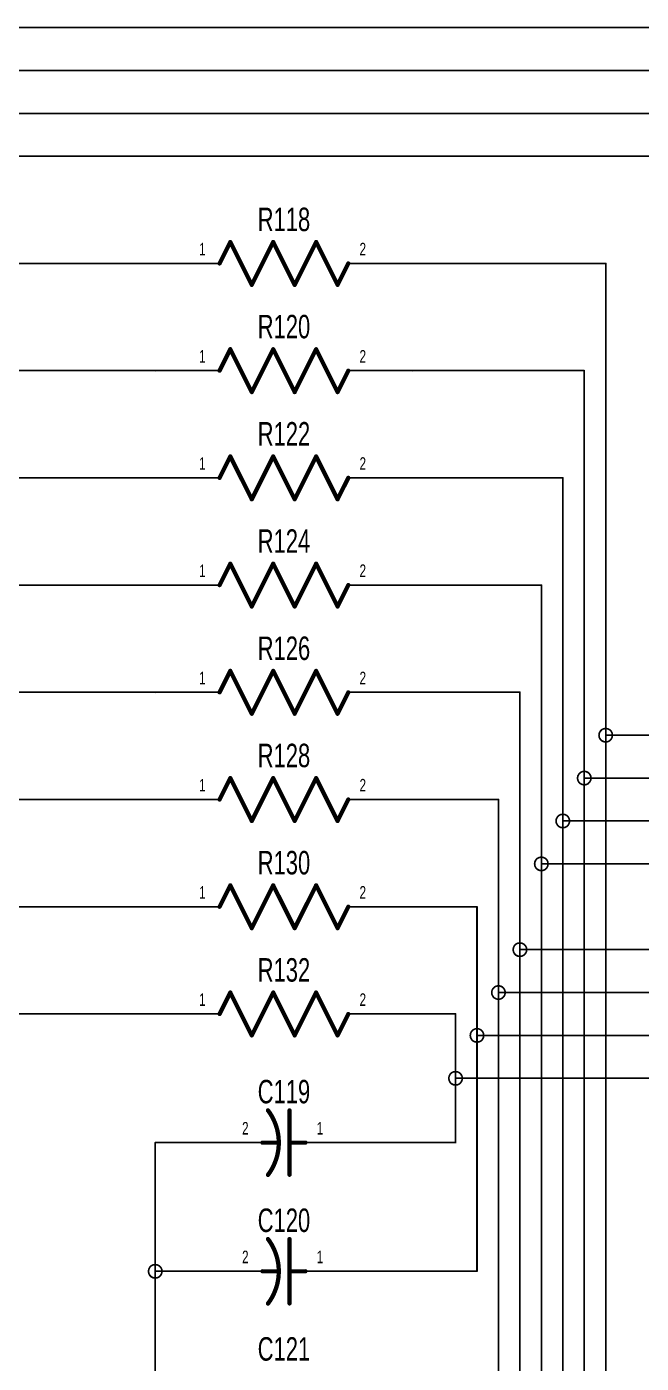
# Model space of a CAD drawing. Extents: x 0 to 23.8, y -0.1 to 21.2.
# Drawn here: x 8.45 to 9.883, y 12.445 to 15.561 of the extents above; entities that cross this region are included whole.
import ezdxf
from ezdxf.enums import TextEntityAlignment as Align

# ---------------------------------------------------------------- set-up
doc = ezdxf.new("R2010")
doc.units = 0
for name, color, linetype in [('Element', 253, 'CONTINUOUS'), ('Net', 50, 'CONTINUOUS'), ('Pin', 50, 'CONTINUOUS')]:
    doc.layers.add(name, color=color, linetype=linetype)

msp = doc.modelspace()

# ---------------------------------------------------------------- linework, layer by layer
at = {"layer": 'Element', "linetype": 'CONTINUOUS'}
for points, const_width in [([(8.9, 15.0091), (8.925, 15.0591)], 0.0098), ([(8.925, 15.0591), (8.975, 14.9591)], 0.0098), ([(8.975, 14.9591), (9.025, 15.0591)], 0.0098), ([(9.025, 15.0591), (9.075, 14.9591)], 0.0098), ([(9.075, 14.9591), (9.125, 15.0591)], 0.0098), ([(9.125, 15.0591), (9.175, 14.9591)], 0.0098), ([(9.175, 14.9591), (9.2, 15.0091)], 0.0098), ([(8.9, 14.7591), (8.925, 14.8091)], 0.0098), ([(8.925, 14.8091), (8.975, 14.7091)], 0.0098), ([(8.975, 14.7091), (9.025, 14.8091)], 0.0098), ([(9.025, 14.8091), (9.075, 14.7091)], 0.0098), ([(9.075, 14.7091), (9.125, 14.8091)], 0.0098), ([(9.125, 14.8091), (9.175, 14.7091)], 0.0098), ([(9.175, 14.7091), (9.2, 14.7591)], 0.0098), ([(8.9, 14.5091), (8.925, 14.5591)], 0.0098), ([(8.925, 14.5591), (8.975, 14.4591)], 0.0098), ([(8.975, 14.4591), (9.025, 14.5591)], 0.0098), ([(9.025, 14.5591), (9.075, 14.4591)], 0.0098), ([(9.075, 14.4591), (9.125, 14.5591)], 0.0098), ([(9.125, 14.5591), (9.175, 14.4591)], 0.0098), ([(9.175, 14.4591), (9.2, 14.5091)], 0.0098), ([(8.9, 14.2591), (8.925, 14.3091)], 0.0098), ([(8.925, 14.3091), (8.975, 14.2091)], 0.0098), ([(8.975, 14.2091), (9.025, 14.3091)], 0.0098), ([(9.025, 14.3091), (9.075, 14.2091)], 0.0098), ([(9.075, 14.2091), (9.125, 14.3091)], 0.0098), ([(9.125, 14.3091), (9.175, 14.2091)], 0.0098), ([(9.175, 14.2091), (9.2, 14.2591)], 0.0098), ([(8.9, 14.0091), (8.925, 14.0591)], 0.0098), ([(8.925, 14.0591), (8.975, 13.9591)], 0.0098), ([(8.975, 13.9591), (9.025, 14.0591)], 0.0098), ([(9.025, 14.0591), (9.075, 13.9591)], 0.0098), ([(9.075, 13.9591), (9.125, 14.0591)], 0.0098), ([(9.125, 14.0591), (9.175, 13.9591)], 0.0098), ([(9.175, 13.9591), (9.2, 14.0091)], 0.0098), ([(8.9, 13.7591), (8.925, 13.8091)], 0.0098), ([(8.925, 13.8091), (8.975, 13.7091)], 0.0098), ([(8.975, 13.7091), (9.025, 13.8091)], 0.0098), ([(9.025, 13.8091), (9.075, 13.7091)], 0.0098), ([(9.075, 13.7091), (9.125, 13.8091)], 0.0098), ([(9.125, 13.8091), (9.175, 13.7091)], 0.0098), ([(9.175, 13.7091), (9.2, 13.7591)], 0.0098), ([(8.9, 13.5091), (8.925, 13.5591)], 0.0098), ([(8.925, 13.5591), (8.975, 13.4591)], 0.0098), ([(8.975, 13.4591), (9.025, 13.5591)], 0.0098), ([(9.025, 13.5591), (9.075, 13.4591)], 0.0098), ([(9.075, 13.4591), (9.125, 13.5591)], 0.0098), ([(9.125, 13.5591), (9.175, 13.4591)], 0.0098), ([(9.175, 13.4591), (9.2, 13.5091)], 0.0098), ([(8.9, 13.2591), (8.925, 13.3091)], 0.0098), ([(8.925, 13.3091), (8.975, 13.2091)], 0.0098), ([(8.975, 13.2091), (9.025, 13.3091)], 0.0098), ([(9.025, 13.3091), (9.075, 13.2091)], 0.0098), ([(9.075, 13.2091), (9.125, 13.3091)], 0.0098), ([(9.125, 13.3091), (9.175, 13.2091)], 0.0098), ([(9.175, 13.2091), (9.2, 13.2591)], 0.0098), ([(9.0128, 12.8838), (9.0175, 12.8904), (9.0217, 12.8973), (9.0255, 12.9045), (9.0287, 12.9118), (9.0315, 12.9194), (9.0339, 12.9271), (9.0357, 12.935), (9.037, 12.943), (9.0377, 12.951), (9.038, 12.9591), (9.0377, 12.9671), (9.037, 12.9752), (9.0357, 12.9831), (9.0339, 12.991), (9.0315, 12.9987), (9.0287, 13.0063), (9.0254, 13.0137), (9.0217, 13.0208), (9.0175, 13.0277), (9.0128, 13.0343)], 0.01), ([(9.063, 13.0341), (9.063, 12.8841)], 0.0098), ([(9.038, 12.9591), (9, 12.9591)], 0.0098), ([(9.1, 12.9591), (9.063, 12.9591)], 0.0098), ([(9.0128, 12.5838), (9.0175, 12.5904), (9.0217, 12.5973), (9.0255, 12.6045), (9.0287, 12.6118), (9.0315, 12.6194), (9.0339, 12.6271), (9.0357, 12.635), (9.037, 12.643), (9.0377, 12.651), (9.038, 12.6591), (9.0377, 12.6671), (9.037, 12.6752), (9.0357, 12.6831), (9.0339, 12.691), (9.0315, 12.6987), (9.0287, 12.7063), (9.0254, 12.7137), (9.0217, 12.7208), (9.0175, 12.7277), (9.0128, 12.7343)], 0.01), ([(9.063, 12.7341), (9.063, 12.5841)], 0.0098), ([(9.038, 12.6591), (9, 12.6591)], 0.0098), ([(9.1, 12.6591), (9.063, 12.6591)], 0.0098)]:
    msp.add_lwpolyline(points, dxfattribs=dict(at, const_width=const_width))
for points, const_width in [([(8.9225, 15.0591, 1), (8.9275, 15.0591, 1), (8.9225, 15.0591, 1)], 0.0049), ([(8.9225, 15.0591, 1), (8.9275, 15.0591, 1), (8.9225, 15.0591, 1)], 0.0049), ([(9.0225, 15.0591, 1), (9.0275, 15.0591, 1), (9.0225, 15.0591, 1)], 0.0049), ([(9.0225, 15.0591, 1), (9.0275, 15.0591, 1), (9.0225, 15.0591, 1)], 0.0049), ([(9.1225, 15.0591, 1), (9.1275, 15.0591, 1), (9.1225, 15.0591, 1)], 0.0049), ([(9.1225, 15.0591, 1), (9.1275, 15.0591, 1), (9.1225, 15.0591, 1)], 0.0049), ([(8.8975, 15.0091, 1), (8.9025, 15.0091, 1), (8.8975, 15.0091, 1)], 0.0049), ([(9.1975, 15.0091, 1), (9.2025, 15.0091, 1), (9.1975, 15.0091, 1)], 0.0049), ([(8.9725, 14.9591, 1), (8.9775, 14.9591, 1), (8.9725, 14.9591, 1)], 0.0049), ([(8.9725, 14.9591, 1), (8.9775, 14.9591, 1), (8.9725, 14.9591, 1)], 0.0049), ([(9.0725, 14.9591, 1), (9.0775, 14.9591, 1), (9.0725, 14.9591, 1)], 0.0049), ([(9.0725, 14.9591, 1), (9.0775, 14.9591, 1), (9.0725, 14.9591, 1)], 0.0049), ([(9.1725, 14.9591, 1), (9.1775, 14.9591, 1), (9.1725, 14.9591, 1)], 0.0049), ([(9.1725, 14.9591, 1), (9.1775, 14.9591, 1), (9.1725, 14.9591, 1)], 0.0049), ([(8.9225, 14.8091, 1), (8.9275, 14.8091, 1), (8.9225, 14.8091, 1)], 0.0049), ([(8.9225, 14.8091, 1), (8.9275, 14.8091, 1), (8.9225, 14.8091, 1)], 0.0049), ([(9.0225, 14.8091, 1), (9.0275, 14.8091, 1), (9.0225, 14.8091, 1)], 0.0049), ([(9.0225, 14.8091, 1), (9.0275, 14.8091, 1), (9.0225, 14.8091, 1)], 0.0049), ([(9.1225, 14.8091, 1), (9.1275, 14.8091, 1), (9.1225, 14.8091, 1)], 0.0049), ([(9.1225, 14.8091, 1), (9.1275, 14.8091, 1), (9.1225, 14.8091, 1)], 0.0049), ([(8.8975, 14.7591, 1), (8.9025, 14.7591, 1), (8.8975, 14.7591, 1)], 0.0049), ([(9.1975, 14.7591, 1), (9.2025, 14.7591, 1), (9.1975, 14.7591, 1)], 0.0049), ([(8.9725, 14.7091, 1), (8.9775, 14.7091, 1), (8.9725, 14.7091, 1)], 0.0049), ([(8.9725, 14.7091, 1), (8.9775, 14.7091, 1), (8.9725, 14.7091, 1)], 0.0049), ([(9.0725, 14.7091, 1), (9.0775, 14.7091, 1), (9.0725, 14.7091, 1)], 0.0049), ([(9.0725, 14.7091, 1), (9.0775, 14.7091, 1), (9.0725, 14.7091, 1)], 0.0049), ([(9.1725, 14.7091, 1), (9.1775, 14.7091, 1), (9.1725, 14.7091, 1)], 0.0049), ([(9.1725, 14.7091, 1), (9.1775, 14.7091, 1), (9.1725, 14.7091, 1)], 0.0049), ([(8.9225, 14.5591, 1), (8.9275, 14.5591, 1), (8.9225, 14.5591, 1)], 0.0049), ([(8.9225, 14.5591, 1), (8.9275, 14.5591, 1), (8.9225, 14.5591, 1)], 0.0049), ([(9.0225, 14.5591, 1), (9.0275, 14.5591, 1), (9.0225, 14.5591, 1)], 0.0049), ([(9.0225, 14.5591, 1), (9.0275, 14.5591, 1), (9.0225, 14.5591, 1)], 0.0049), ([(9.1225, 14.5591, 1), (9.1275, 14.5591, 1), (9.1225, 14.5591, 1)], 0.0049), ([(9.1225, 14.5591, 1), (9.1275, 14.5591, 1), (9.1225, 14.5591, 1)], 0.0049), ([(8.8975, 14.5091, 1), (8.9025, 14.5091, 1), (8.8975, 14.5091, 1)], 0.0049), ([(9.1975, 14.5091, 1), (9.2025, 14.5091, 1), (9.1975, 14.5091, 1)], 0.0049), ([(8.9725, 14.4591, 1), (8.9775, 14.4591, 1), (8.9725, 14.4591, 1)], 0.0049), ([(8.9725, 14.4591, 1), (8.9775, 14.4591, 1), (8.9725, 14.4591, 1)], 0.0049), ([(9.0725, 14.4591, 1), (9.0775, 14.4591, 1), (9.0725, 14.4591, 1)], 0.0049), ([(9.0725, 14.4591, 1), (9.0775, 14.4591, 1), (9.0725, 14.4591, 1)], 0.0049), ([(9.1725, 14.4591, 1), (9.1775, 14.4591, 1), (9.1725, 14.4591, 1)], 0.0049), ([(9.1725, 14.4591, 1), (9.1775, 14.4591, 1), (9.1725, 14.4591, 1)], 0.0049), ([(8.9225, 14.3091, 1), (8.9275, 14.3091, 1), (8.9225, 14.3091, 1)], 0.0049), ([(8.9225, 14.3091, 1), (8.9275, 14.3091, 1), (8.9225, 14.3091, 1)], 0.0049), ([(9.0225, 14.3091, 1), (9.0275, 14.3091, 1), (9.0225, 14.3091, 1)], 0.0049), ([(9.0225, 14.3091, 1), (9.0275, 14.3091, 1), (9.0225, 14.3091, 1)], 0.0049), ([(9.1225, 14.3091, 1), (9.1275, 14.3091, 1), (9.1225, 14.3091, 1)], 0.0049), ([(9.1225, 14.3091, 1), (9.1275, 14.3091, 1), (9.1225, 14.3091, 1)], 0.0049), ([(8.8975, 14.2591, 1), (8.9025, 14.2591, 1), (8.8975, 14.2591, 1)], 0.0049), ([(9.1975, 14.2591, 1), (9.2025, 14.2591, 1), (9.1975, 14.2591, 1)], 0.0049), ([(8.9725, 14.2091, 1), (8.9775, 14.2091, 1), (8.9725, 14.2091, 1)], 0.0049), ([(8.9725, 14.2091, 1), (8.9775, 14.2091, 1), (8.9725, 14.2091, 1)], 0.0049), ([(9.0725, 14.2091, 1), (9.0775, 14.2091, 1), (9.0725, 14.2091, 1)], 0.0049), ([(9.0725, 14.2091, 1), (9.0775, 14.2091, 1), (9.0725, 14.2091, 1)], 0.0049), ([(9.1725, 14.2091, 1), (9.1775, 14.2091, 1), (9.1725, 14.2091, 1)], 0.0049), ([(9.1725, 14.2091, 1), (9.1775, 14.2091, 1), (9.1725, 14.2091, 1)], 0.0049), ([(8.9225, 14.0591, 1), (8.9275, 14.0591, 1), (8.9225, 14.0591, 1)], 0.0049), ([(8.9225, 14.0591, 1), (8.9275, 14.0591, 1), (8.9225, 14.0591, 1)], 0.0049), ([(9.0225, 14.0591, 1), (9.0275, 14.0591, 1), (9.0225, 14.0591, 1)], 0.0049), ([(9.0225, 14.0591, 1), (9.0275, 14.0591, 1), (9.0225, 14.0591, 1)], 0.0049), ([(9.1225, 14.0591, 1), (9.1275, 14.0591, 1), (9.1225, 14.0591, 1)], 0.0049), ([(9.1225, 14.0591, 1), (9.1275, 14.0591, 1), (9.1225, 14.0591, 1)], 0.0049), ([(8.8975, 14.0091, 1), (8.9025, 14.0091, 1), (8.8975, 14.0091, 1)], 0.0049), ([(9.1975, 14.0091, 1), (9.2025, 14.0091, 1), (9.1975, 14.0091, 1)], 0.0049), ([(8.9725, 13.9591, 1), (8.9775, 13.9591, 1), (8.9725, 13.9591, 1)], 0.0049), ([(8.9725, 13.9591, 1), (8.9775, 13.9591, 1), (8.9725, 13.9591, 1)], 0.0049), ([(9.0725, 13.9591, 1), (9.0775, 13.9591, 1), (9.0725, 13.9591, 1)], 0.0049), ([(9.0725, 13.9591, 1), (9.0775, 13.9591, 1), (9.0725, 13.9591, 1)], 0.0049), ([(9.1725, 13.9591, 1), (9.1775, 13.9591, 1), (9.1725, 13.9591, 1)], 0.0049), ([(9.1725, 13.9591, 1), (9.1775, 13.9591, 1), (9.1725, 13.9591, 1)], 0.0049), ([(8.9225, 13.8091, 1), (8.9275, 13.8091, 1), (8.9225, 13.8091, 1)], 0.0049), ([(8.9225, 13.8091, 1), (8.9275, 13.8091, 1), (8.9225, 13.8091, 1)], 0.0049), ([(9.0225, 13.8091, 1), (9.0275, 13.8091, 1), (9.0225, 13.8091, 1)], 0.0049), ([(9.0225, 13.8091, 1), (9.0275, 13.8091, 1), (9.0225, 13.8091, 1)], 0.0049), ([(9.1225, 13.8091, 1), (9.1275, 13.8091, 1), (9.1225, 13.8091, 1)], 0.0049), ([(9.1225, 13.8091, 1), (9.1275, 13.8091, 1), (9.1225, 13.8091, 1)], 0.0049), ([(8.8975, 13.7591, 1), (8.9025, 13.7591, 1), (8.8975, 13.7591, 1)], 0.0049), ([(9.1975, 13.7591, 1), (9.2025, 13.7591, 1), (9.1975, 13.7591, 1)], 0.0049), ([(8.9725, 13.7091, 1), (8.9775, 13.7091, 1), (8.9725, 13.7091, 1)], 0.0049), ([(8.9725, 13.7091, 1), (8.9775, 13.7091, 1), (8.9725, 13.7091, 1)], 0.0049), ([(9.0725, 13.7091, 1), (9.0775, 13.7091, 1), (9.0725, 13.7091, 1)], 0.0049), ([(9.0725, 13.7091, 1), (9.0775, 13.7091, 1), (9.0725, 13.7091, 1)], 0.0049), ([(9.1725, 13.7091, 1), (9.1775, 13.7091, 1), (9.1725, 13.7091, 1)], 0.0049), ([(9.1725, 13.7091, 1), (9.1775, 13.7091, 1), (9.1725, 13.7091, 1)], 0.0049), ([(8.9225, 13.5591, 1), (8.9275, 13.5591, 1), (8.9225, 13.5591, 1)], 0.0049), ([(8.9225, 13.5591, 1), (8.9275, 13.5591, 1), (8.9225, 13.5591, 1)], 0.0049), ([(9.0225, 13.5591, 1), (9.0275, 13.5591, 1), (9.0225, 13.5591, 1)], 0.0049), ([(9.0225, 13.5591, 1), (9.0275, 13.5591, 1), (9.0225, 13.5591, 1)], 0.0049), ([(9.1225, 13.5591, 1), (9.1275, 13.5591, 1), (9.1225, 13.5591, 1)], 0.0049), ([(9.1225, 13.5591, 1), (9.1275, 13.5591, 1), (9.1225, 13.5591, 1)], 0.0049), ([(8.8975, 13.5091, 1), (8.9025, 13.5091, 1), (8.8975, 13.5091, 1)], 0.0049), ([(9.1975, 13.5091, 1), (9.2025, 13.5091, 1), (9.1975, 13.5091, 1)], 0.0049), ([(8.9725, 13.4591, 1), (8.9775, 13.4591, 1), (8.9725, 13.4591, 1)], 0.0049), ([(8.9725, 13.4591, 1), (8.9775, 13.4591, 1), (8.9725, 13.4591, 1)], 0.0049), ([(9.0725, 13.4591, 1), (9.0775, 13.4591, 1), (9.0725, 13.4591, 1)], 0.0049), ([(9.0725, 13.4591, 1), (9.0775, 13.4591, 1), (9.0725, 13.4591, 1)], 0.0049), ([(9.1725, 13.4591, 1), (9.1775, 13.4591, 1), (9.1725, 13.4591, 1)], 0.0049), ([(9.1725, 13.4591, 1), (9.1775, 13.4591, 1), (9.1725, 13.4591, 1)], 0.0049), ([(8.9225, 13.3091, 1), (8.9275, 13.3091, 1), (8.9225, 13.3091, 1)], 0.0049), ([(8.9225, 13.3091, 1), (8.9275, 13.3091, 1), (8.9225, 13.3091, 1)], 0.0049), ([(9.0225, 13.3091, 1), (9.0275, 13.3091, 1), (9.0225, 13.3091, 1)], 0.0049), ([(9.0225, 13.3091, 1), (9.0275, 13.3091, 1), (9.0225, 13.3091, 1)], 0.0049), ([(9.1225, 13.3091, 1), (9.1275, 13.3091, 1), (9.1225, 13.3091, 1)], 0.0049), ([(9.1225, 13.3091, 1), (9.1275, 13.3091, 1), (9.1225, 13.3091, 1)], 0.0049), ([(8.8975, 13.2591, 1), (8.9025, 13.2591, 1), (8.8975, 13.2591, 1)], 0.0049), ([(9.1975, 13.2591, 1), (9.2025, 13.2591, 1), (9.1975, 13.2591, 1)], 0.0049), ([(8.9725, 13.2091, 1), (8.9775, 13.2091, 1), (8.9725, 13.2091, 1)], 0.0049), ([(8.9725, 13.2091, 1), (8.9775, 13.2091, 1), (8.9725, 13.2091, 1)], 0.0049), ([(9.0725, 13.2091, 1), (9.0775, 13.2091, 1), (9.0725, 13.2091, 1)], 0.0049), ([(9.0725, 13.2091, 1), (9.0775, 13.2091, 1), (9.0725, 13.2091, 1)], 0.0049), ([(9.1725, 13.2091, 1), (9.1775, 13.2091, 1), (9.1725, 13.2091, 1)], 0.0049), ([(9.1725, 13.2091, 1), (9.1775, 13.2091, 1), (9.1725, 13.2091, 1)], 0.0049), ([(9.0103, 13.0343, 1), (9.0153, 13.0343, 1), (9.0103, 13.0343, 1)], 0.005), ([(9.0605, 13.0341, 1), (9.0655, 13.0341, 1), (9.0605, 13.0341, 1)], 0.0049), ([(8.9975, 12.9591, 1), (9.0025, 12.9591, 1), (8.9975, 12.9591, 1)], 0.0049), ([(9.0355, 12.9591, 1), (9.0405, 12.9591, 1), (9.0355, 12.9591, 1)], 0.0049), ([(9.0605, 12.9591, 1), (9.0655, 12.9591, 1), (9.0605, 12.9591, 1)], 0.0049), ([(9.0975, 12.9591, 1), (9.1025, 12.9591, 1), (9.0975, 12.9591, 1)], 0.0049), ([(9.0103, 12.8838, 1), (9.0153, 12.8838, 1), (9.0103, 12.8838, 1)], 0.005), ([(9.0605, 12.8841, 1), (9.0655, 12.8841, 1), (9.0605, 12.8841, 1)], 0.0049), ([(9.0103, 12.7343, 1), (9.0153, 12.7343, 1), (9.0103, 12.7343, 1)], 0.005), ([(9.0605, 12.7341, 1), (9.0655, 12.7341, 1), (9.0605, 12.7341, 1)], 0.0049), ([(8.9975, 12.6591, 1), (9.0025, 12.6591, 1), (8.9975, 12.6591, 1)], 0.0049), ([(9.0355, 12.6591, 1), (9.0405, 12.6591, 1), (9.0355, 12.6591, 1)], 0.0049), ([(9.0605, 12.6591, 1), (9.0655, 12.6591, 1), (9.0605, 12.6591, 1)], 0.0049), ([(9.0975, 12.6591, 1), (9.1025, 12.6591, 1), (9.0975, 12.6591, 1)], 0.0049), ([(9.0103, 12.5838, 1), (9.0153, 12.5838, 1), (9.0103, 12.5838, 1)], 0.005), ([(9.0605, 12.5841, 1), (9.0655, 12.5841, 1), (9.0605, 12.5841, 1)], 0.0049)]:
    msp.add_lwpolyline(points, format="xyb", dxfattribs=dict(at, const_width=const_width))
at = {"layer": 'Net', "linetype": 'CONTINUOUS', "const_width": 0.0039}
for points in [[(1.25, 15.5591), (12.6606, 15.5591)], [(1.35, 15.4591), (12.6606, 15.4591)], [(3.85, 15.3591), (12.6606, 15.3591)], [(3.95, 15.2591), (12.6606, 15.2591)], [(7.6, 15.0091), (8.75, 15.0091)], [(9.35, 15.0091), (9.8, 15.0091)], [(9.8, 15.0091), (9.8, 10.8591)], [(8.75, 14.7591), (7.6, 14.7591)], [(9.75, 14.7591), (9.35, 14.7591)], [(9.75, 11.1591), (9.75, 14.7591)], [(7.6, 14.5091), (8.75, 14.5091)], [(9.35, 14.5091), (9.7, 14.5091)], [(9.7, 14.5091), (9.7, 11.4591)], [(8.75, 14.2591), (7.6, 14.2591)], [(9.65, 14.2591), (9.35, 14.2591)], [(9.65, 11.7591), (9.65, 14.2591)], [(7.6, 14.0091), (8.75, 14.0091)], [(9.35, 14.0091), (9.6, 14.0091)], [(9.6, 14.0091), (9.6, 12.0591)], [(9.7843, 13.9091), (9.785, 13.9042), (9.7873, 13.8998), (9.7907, 13.8963), (9.7951, 13.8941), (9.8, 13.8933), (9.8049, 13.8941), (9.8093, 13.8963), (9.8127, 13.8998), (9.815, 13.9042), (9.8157, 13.9091), (9.815, 13.9139), (9.8127, 13.9183), (9.8093, 13.9218), (9.8049, 13.924), (9.8, 13.9248), (9.7951, 13.924), (9.7907, 13.9218), (9.7873, 13.9183), (9.785, 13.9139), (9.7843, 13.9091)], [(10.85, 13.9091), (9.8, 13.9091)], [(9.7343, 13.8091), (9.735, 13.8042), (9.7373, 13.7998), (9.7407, 13.7963), (9.7451, 13.7941), (9.75, 13.7933), (9.7549, 13.7941), (9.7593, 13.7963), (9.7627, 13.7998), (9.765, 13.8042), (9.7657, 13.8091), (9.765, 13.8139), (9.7627, 13.8183), (9.7593, 13.8218), (9.7549, 13.824), (9.75, 13.8248), (9.7451, 13.824), (9.7407, 13.8218), (9.7373, 13.8183), (9.735, 13.8139), (9.7343, 13.8091)], [(10.85, 13.8091), (9.75, 13.8091)], [(8.75, 13.7591), (7.6, 13.7591)], [(9.35, 13.7591), (9.55, 13.7591)], [(9.55, 13.7591), (9.55, 12.3591)], [(9.6843, 13.7091), (9.685, 13.7042), (9.6873, 13.6998), (9.6907, 13.6963), (9.6951, 13.6941), (9.7, 13.6933), (9.7049, 13.6941), (9.7093, 13.6963), (9.7127, 13.6998), (9.715, 13.7042), (9.7157, 13.7091), (9.715, 13.7139), (9.7127, 13.7183), (9.7093, 13.7218), (9.7049, 13.724), (9.7, 13.7248), (9.6951, 13.724), (9.6907, 13.7218), (9.6873, 13.7183), (9.685, 13.7139), (9.6843, 13.7091)], [(10.85, 13.7091), (9.7, 13.7091)], [(9.6343, 13.6091), (9.635, 13.6042), (9.6373, 13.5998), (9.6407, 13.5963), (9.6451, 13.5941), (9.65, 13.5933), (9.6549, 13.5941), (9.6593, 13.5963), (9.6627, 13.5998), (9.665, 13.6042), (9.6657, 13.6091), (9.665, 13.6139), (9.6627, 13.6183), (9.6593, 13.6218), (9.6549, 13.624), (9.65, 13.6248), (9.6451, 13.624), (9.6407, 13.6218), (9.6373, 13.6183), (9.635, 13.6139), (9.6343, 13.6091)], [(10.85, 13.6091), (9.65, 13.6091)], [(7.6, 13.5091), (8.75, 13.5091)], [(9.35, 13.5091), (9.5, 13.5091)], [(9.5, 13.5091), (9.5, 12.6591)], [(9.5843, 13.4091), (9.585, 13.4042), (9.5873, 13.3998), (9.5907, 13.3963), (9.5951, 13.3941), (9.6, 13.3933), (9.6049, 13.3941), (9.6093, 13.3963), (9.6127, 13.3998), (9.615, 13.4042), (9.6157, 13.4091), (9.615, 13.4139), (9.6127, 13.4183), (9.6093, 13.4218), (9.6049, 13.424), (9.6, 13.4248), (9.5951, 13.424), (9.5907, 13.4218), (9.5873, 13.4183), (9.585, 13.4139), (9.5843, 13.4091)], [(10.85, 13.4091), (9.6, 13.4091)], [(9.5343, 13.3091), (9.535, 13.3042), (9.5373, 13.2998), (9.5407, 13.2963), (9.5451, 13.2941), (9.55, 13.2933), (9.5549, 13.2941), (9.5593, 13.2963), (9.5627, 13.2998), (9.565, 13.3042), (9.5657, 13.3091), (9.565, 13.3139), (9.5627, 13.3183), (9.5593, 13.3218), (9.5549, 13.324), (9.55, 13.3248), (9.5451, 13.324), (9.5407, 13.3218), (9.5373, 13.3183), (9.535, 13.3139), (9.5343, 13.3091)], [(10.85, 13.3091), (9.55, 13.3091)], [(8.75, 13.2591), (7.6, 13.2591)], [(9.35, 13.2591), (9.45, 13.2591)], [(9.45, 13.2591), (9.45, 12.9591)], [(9.4843, 13.2091), (9.485, 13.2042), (9.4873, 13.1998), (9.4907, 13.1963), (9.4951, 13.1941), (9.5, 13.1933), (9.5049, 13.1941), (9.5093, 13.1963), (9.5127, 13.1998), (9.515, 13.2042), (9.5157, 13.2091), (9.515, 13.2139), (9.5127, 13.2183), (9.5093, 13.2218), (9.5049, 13.224), (9.5, 13.2248), (9.4951, 13.224), (9.4907, 13.2218), (9.4873, 13.2183), (9.485, 13.2139), (9.4843, 13.2091)], [(10.85, 13.2091), (9.5, 13.2091)], [(9.4343, 13.1091), (9.435, 13.1042), (9.4373, 13.0998), (9.4407, 13.0963), (9.4451, 13.0941), (9.45, 13.0933), (9.4549, 13.0941), (9.4593, 13.0963), (9.4627, 13.0998), (9.465, 13.1042), (9.4657, 13.1091), (9.465, 13.1139), (9.4627, 13.1183), (9.4593, 13.1218), (9.4549, 13.124), (9.45, 13.1248), (9.4451, 13.124), (9.4407, 13.1218), (9.4373, 13.1183), (9.435, 13.1139), (9.4343, 13.1091)], [(10.85, 13.1091), (9.45, 13.1091)], [(8.85, 12.9591), (8.75, 12.9591)], [(8.75, 12.9591), (8.75, 10.8591)], [(9.45, 12.9591), (9.25, 12.9591)], [(8.7343, 12.6591), (8.735, 12.6542), (8.7373, 12.6498), (8.7407, 12.6463), (8.7451, 12.6441), (8.75, 12.6433), (8.7549, 12.6441), (8.7593, 12.6463), (8.7627, 12.6498), (8.765, 12.6542), (8.7657, 12.6591), (8.765, 12.6639), (8.7627, 12.6683), (8.7593, 12.6718), (8.7549, 12.674), (8.75, 12.6748), (8.7451, 12.674), (8.7407, 12.6718), (8.7373, 12.6683), (8.735, 12.6639), (8.7343, 12.6591)], [(8.85, 12.6591), (8.75, 12.6591)], [(9.5, 12.6591), (9.25, 12.6591)]]:
    msp.add_lwpolyline(points, dxfattribs=at)
at = {"layer": 'Net', "linetype": 'CONTINUOUS', "const_width": 0.002}
for points in [[(8.749, 15.0091, 1), (8.751, 15.0091, 1), (8.749, 15.0091, 1)], [(9.349, 15.0091, 1), (9.351, 15.0091, 1), (9.349, 15.0091, 1)], [(9.799, 15.0091, 1), (9.801, 15.0091, 1), (9.799, 15.0091, 1)], [(9.799, 15.0091, 1), (9.801, 15.0091, 1), (9.799, 15.0091, 1)], [(8.749, 14.7591, 1), (8.751, 14.7591, 1), (8.749, 14.7591, 1)], [(9.349, 14.7591, 1), (9.351, 14.7591, 1), (9.349, 14.7591, 1)], [(9.749, 14.7591, 1), (9.751, 14.7591, 1), (9.749, 14.7591, 1)], [(9.749, 14.7591, 1), (9.751, 14.7591, 1), (9.749, 14.7591, 1)], [(8.749, 14.5091, 1), (8.751, 14.5091, 1), (8.749, 14.5091, 1)], [(9.349, 14.5091, 1), (9.351, 14.5091, 1), (9.349, 14.5091, 1)], [(9.699, 14.5091, 1), (9.701, 14.5091, 1), (9.699, 14.5091, 1)], [(9.699, 14.5091, 1), (9.701, 14.5091, 1), (9.699, 14.5091, 1)], [(8.749, 14.2591, 1), (8.751, 14.2591, 1), (8.749, 14.2591, 1)], [(9.349, 14.2591, 1), (9.351, 14.2591, 1), (9.349, 14.2591, 1)], [(9.649, 14.2591, 1), (9.651, 14.2591, 1), (9.649, 14.2591, 1)], [(9.649, 14.2591, 1), (9.651, 14.2591, 1), (9.649, 14.2591, 1)], [(8.749, 14.0091, 1), (8.751, 14.0091, 1), (8.749, 14.0091, 1)], [(9.349, 14.0091, 1), (9.351, 14.0091, 1), (9.349, 14.0091, 1)], [(9.599, 14.0091, 1), (9.601, 14.0091, 1), (9.599, 14.0091, 1)], [(9.599, 14.0091, 1), (9.601, 14.0091, 1), (9.599, 14.0091, 1)], [(9.7833, 13.9091, 1), (9.7852, 13.9091, 1), (9.7833, 13.9091, 1)], [(9.799, 13.9091, 1), (9.801, 13.9091, 1), (9.799, 13.9091, 1)], [(9.7333, 13.8091, 1), (9.7352, 13.8091, 1), (9.7333, 13.8091, 1)], [(9.749, 13.8091, 1), (9.751, 13.8091, 1), (9.749, 13.8091, 1)], [(8.749, 13.7591, 1), (8.751, 13.7591, 1), (8.749, 13.7591, 1)], [(9.349, 13.7591, 1), (9.351, 13.7591, 1), (9.349, 13.7591, 1)], [(9.549, 13.7591, 1), (9.551, 13.7591, 1), (9.549, 13.7591, 1)], [(9.549, 13.7591, 1), (9.551, 13.7591, 1), (9.549, 13.7591, 1)], [(9.6833, 13.7091, 1), (9.6852, 13.7091, 1), (9.6833, 13.7091, 1)], [(9.699, 13.7091, 1), (9.701, 13.7091, 1), (9.699, 13.7091, 1)], [(9.6333, 13.6091, 1), (9.6352, 13.6091, 1), (9.6333, 13.6091, 1)], [(9.649, 13.6091, 1), (9.651, 13.6091, 1), (9.649, 13.6091, 1)], [(8.749, 13.5091, 1), (8.751, 13.5091, 1), (8.749, 13.5091, 1)], [(9.349, 13.5091, 1), (9.351, 13.5091, 1), (9.349, 13.5091, 1)], [(9.499, 13.5091, 1), (9.501, 13.5091, 1), (9.499, 13.5091, 1)], [(9.499, 13.5091, 1), (9.501, 13.5091, 1), (9.499, 13.5091, 1)], [(9.5833, 13.4091, 1), (9.5852, 13.4091, 1), (9.5833, 13.4091, 1)], [(9.599, 13.4091, 1), (9.601, 13.4091, 1), (9.599, 13.4091, 1)], [(9.5333, 13.3091, 1), (9.5352, 13.3091, 1), (9.5333, 13.3091, 1)], [(9.549, 13.3091, 1), (9.551, 13.3091, 1), (9.549, 13.3091, 1)], [(8.749, 13.2591, 1), (8.751, 13.2591, 1), (8.749, 13.2591, 1)], [(9.349, 13.2591, 1), (9.351, 13.2591, 1), (9.349, 13.2591, 1)], [(9.449, 13.2591, 1), (9.451, 13.2591, 1), (9.449, 13.2591, 1)], [(9.449, 13.2591, 1), (9.451, 13.2591, 1), (9.449, 13.2591, 1)], [(9.4833, 13.2091, 1), (9.4852, 13.2091, 1), (9.4833, 13.2091, 1)], [(9.499, 13.2091, 1), (9.501, 13.2091, 1), (9.499, 13.2091, 1)], [(9.4333, 13.1091, 1), (9.4352, 13.1091, 1), (9.4333, 13.1091, 1)], [(9.449, 13.1091, 1), (9.451, 13.1091, 1), (9.449, 13.1091, 1)], [(8.749, 12.9591, 1), (8.751, 12.9591, 1), (8.749, 12.9591, 1)], [(8.749, 12.9591, 1), (8.751, 12.9591, 1), (8.749, 12.9591, 1)], [(8.849, 12.9591, 1), (8.851, 12.9591, 1), (8.849, 12.9591, 1)], [(9.249, 12.9591, 1), (9.251, 12.9591, 1), (9.249, 12.9591, 1)], [(9.449, 12.9591, 1), (9.451, 12.9591, 1), (9.449, 12.9591, 1)], [(9.449, 12.9591, 1), (9.451, 12.9591, 1), (9.449, 12.9591, 1)], [(8.7333, 12.6591, 1), (8.7352, 12.6591, 1), (8.7333, 12.6591, 1)], [(8.749, 12.6591, 1), (8.751, 12.6591, 1), (8.749, 12.6591, 1)], [(8.849, 12.6591, 1), (8.851, 12.6591, 1), (8.849, 12.6591, 1)], [(9.249, 12.6591, 1), (9.251, 12.6591, 1), (9.249, 12.6591, 1)], [(9.499, 12.6591, 1), (9.501, 12.6591, 1), (9.499, 12.6591, 1)], [(9.499, 12.6591, 1), (9.501, 12.6591, 1), (9.499, 12.6591, 1)]]:
    msp.add_lwpolyline(points, format="xyb", dxfattribs=at)
at = {"layer": 'Pin', "linetype": 'CONTINUOUS', "const_width": 0.0039}
for points in [[(8.9, 15.0091), (8.75, 15.0091)], [(9.2, 15.0091), (9.35, 15.0091)], [(8.9, 14.7591), (8.75, 14.7591)], [(9.2, 14.7591), (9.35, 14.7591)], [(8.9, 14.5091), (8.75, 14.5091)], [(9.2, 14.5091), (9.35, 14.5091)], [(8.9, 14.2591), (8.75, 14.2591)], [(9.2, 14.2591), (9.35, 14.2591)], [(8.9, 14.0091), (8.75, 14.0091)], [(9.2, 14.0091), (9.35, 14.0091)], [(8.9, 13.7591), (8.75, 13.7591)], [(9.2, 13.7591), (9.35, 13.7591)], [(8.9, 13.5091), (8.75, 13.5091)], [(9.2, 13.5091), (9.35, 13.5091)], [(8.9, 13.2591), (8.75, 13.2591)], [(9.2, 13.2591), (9.35, 13.2591)], [(9, 12.9591), (8.85, 12.9591)], [(9.1, 12.9591), (9.25, 12.9591)], [(9, 12.6591), (8.85, 12.6591)], [(9.1, 12.6591), (9.25, 12.6591)]]:
    msp.add_lwpolyline(points, dxfattribs=at)
at = {"layer": 'Pin', "linetype": 'CONTINUOUS', "const_width": 0.002}
for points in [[(8.749, 15.0091, 1), (8.751, 15.0091, 1), (8.749, 15.0091, 1)], [(8.899, 15.0091, 1), (8.901, 15.0091, 1), (8.899, 15.0091, 1)], [(9.199, 15.0091, 1), (9.201, 15.0091, 1), (9.199, 15.0091, 1)], [(9.349, 15.0091, 1), (9.351, 15.0091, 1), (9.349, 15.0091, 1)], [(8.749, 14.7591, 1), (8.751, 14.7591, 1), (8.749, 14.7591, 1)], [(8.899, 14.7591, 1), (8.901, 14.7591, 1), (8.899, 14.7591, 1)], [(9.199, 14.7591, 1), (9.201, 14.7591, 1), (9.199, 14.7591, 1)], [(9.349, 14.7591, 1), (9.351, 14.7591, 1), (9.349, 14.7591, 1)], [(8.749, 14.5091, 1), (8.751, 14.5091, 1), (8.749, 14.5091, 1)], [(8.899, 14.5091, 1), (8.901, 14.5091, 1), (8.899, 14.5091, 1)], [(9.199, 14.5091, 1), (9.201, 14.5091, 1), (9.199, 14.5091, 1)], [(9.349, 14.5091, 1), (9.351, 14.5091, 1), (9.349, 14.5091, 1)], [(8.749, 14.2591, 1), (8.751, 14.2591, 1), (8.749, 14.2591, 1)], [(8.899, 14.2591, 1), (8.901, 14.2591, 1), (8.899, 14.2591, 1)], [(9.199, 14.2591, 1), (9.201, 14.2591, 1), (9.199, 14.2591, 1)], [(9.349, 14.2591, 1), (9.351, 14.2591, 1), (9.349, 14.2591, 1)], [(8.749, 14.0091, 1), (8.751, 14.0091, 1), (8.749, 14.0091, 1)], [(8.899, 14.0091, 1), (8.901, 14.0091, 1), (8.899, 14.0091, 1)], [(9.199, 14.0091, 1), (9.201, 14.0091, 1), (9.199, 14.0091, 1)], [(9.349, 14.0091, 1), (9.351, 14.0091, 1), (9.349, 14.0091, 1)], [(8.749, 13.7591, 1), (8.751, 13.7591, 1), (8.749, 13.7591, 1)], [(8.899, 13.7591, 1), (8.901, 13.7591, 1), (8.899, 13.7591, 1)], [(9.199, 13.7591, 1), (9.201, 13.7591, 1), (9.199, 13.7591, 1)], [(9.349, 13.7591, 1), (9.351, 13.7591, 1), (9.349, 13.7591, 1)], [(8.749, 13.5091, 1), (8.751, 13.5091, 1), (8.749, 13.5091, 1)], [(8.899, 13.5091, 1), (8.901, 13.5091, 1), (8.899, 13.5091, 1)], [(9.199, 13.5091, 1), (9.201, 13.5091, 1), (9.199, 13.5091, 1)], [(9.349, 13.5091, 1), (9.351, 13.5091, 1), (9.349, 13.5091, 1)], [(8.749, 13.2591, 1), (8.751, 13.2591, 1), (8.749, 13.2591, 1)], [(8.899, 13.2591, 1), (8.901, 13.2591, 1), (8.899, 13.2591, 1)], [(9.199, 13.2591, 1), (9.201, 13.2591, 1), (9.199, 13.2591, 1)], [(9.349, 13.2591, 1), (9.351, 13.2591, 1), (9.349, 13.2591, 1)], [(8.849, 12.9591, 1), (8.851, 12.9591, 1), (8.849, 12.9591, 1)], [(8.999, 12.9591, 1), (9.001, 12.9591, 1), (8.999, 12.9591, 1)], [(9.099, 12.9591, 1), (9.101, 12.9591, 1), (9.099, 12.9591, 1)], [(9.249, 12.9591, 1), (9.251, 12.9591, 1), (9.249, 12.9591, 1)], [(8.849, 12.6591, 1), (8.851, 12.6591, 1), (8.849, 12.6591, 1)], [(8.999, 12.6591, 1), (9.001, 12.6591, 1), (8.999, 12.6591, 1)], [(9.099, 12.6591, 1), (9.101, 12.6591, 1), (9.099, 12.6591, 1)], [(9.249, 12.6591, 1), (9.251, 12.6591, 1), (9.249, 12.6591, 1)]]:
    msp.add_lwpolyline(points, format="xyb", dxfattribs=at)

# ---------------------------------------------------------------- texts
at = {"layer": 'Element', "width": 0.7}
for s, p in [('R118', (9.05, 15.0681)), ('R120', (9.05, 14.8181)), ('R122', (9.05, 14.5681)), ('R124', (9.05, 14.3181)), ('R126', (9.05, 14.0681)), ('R128', (9.05, 13.8181)), ('R130', (9.05, 13.5681)), ('R132', (9.05, 13.3181)), ('C119', (9.05, 13.0343)), ('C120', (9.05, 12.7343)), ('C121', (9.05, 12.4343))]:
    msp.add_text(s, height=0.0547, dxfattribs=at).set_placement(p, align=Align.BOTTOM_CENTER)
at = {"layer": 'Pin', "width": 0.7}
for s, p in [('1', (8.8524, 15.0572)), ('2', (9.2262, 15.0572)), ('1', (8.8524, 14.8072)), ('2', (9.2262, 14.8072)), ('1', (8.8524, 14.5572)), ('2', (9.2262, 14.5572)), ('1', (8.8524, 14.3072)), ('2', (9.2262, 14.3072)), ('1', (8.8524, 14.0572)), ('2', (9.2262, 14.0572)), ('1', (8.8524, 13.8072)), ('2', (9.2262, 13.8072)), ('1', (8.8524, 13.5572)), ('2', (9.2262, 13.5572)), ('1', (8.8524, 13.3072)), ('2', (9.2262, 13.3072)), ('2', (8.9524, 13.0072)), ('1', (9.1262, 13.0072)), ('2', (8.9524, 12.7072)), ('1', (9.1262, 12.7072))]:
    msp.add_text(s, height=0.0292, dxfattribs=at).set_placement(p, align=Align.TOP_LEFT)

doc.saveas('drawing.dxf')
